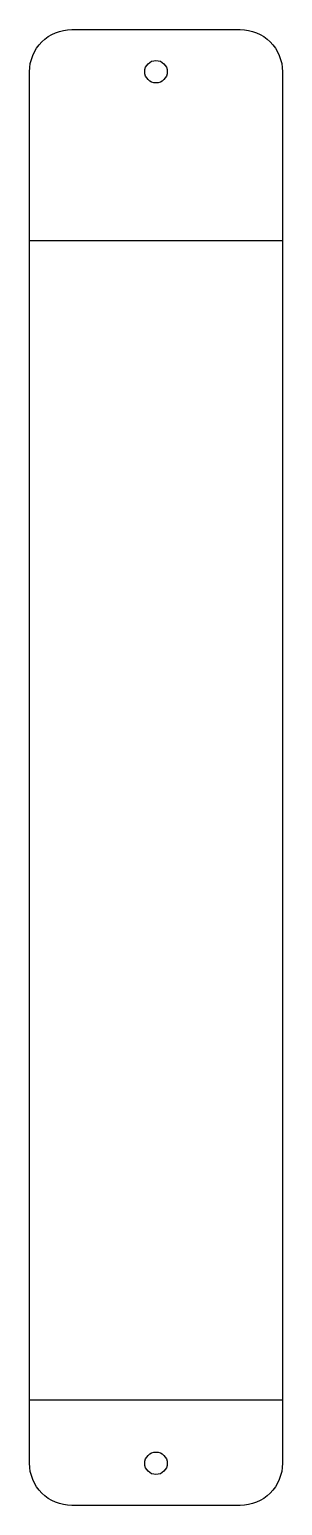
# Model space of a CAD drawing. Header units: millimetres. Extents: x 0 to 36, y -15 to 195.
import ezdxf

# ---------------------------------------------------------------- set-up
doc = ezdxf.new("R2010")
doc.units = ezdxf.units.MM
doc.layers.add('HUB USB', color=5, linetype='Continuous')
doc.layers.add('Support', color=6, linetype='Continuous')

msp = doc.modelspace()

# ---------------------------------------------------------------- linework, layer by layer
at = {"layer": 'HUB USB'}
msp.add_lwpolyline([(36, 165), (36, 0), (0, 0), (0, 165)], close=True, dxfattribs=at)
at = {"layer": 'Support'}
msp.add_lwpolyline([(36, 189), (36, -9, -0.414214), (30, -15), (6, -15, -0.414214), (0, -9), (0, 189, -0.414214), (6, 195), (30, 195, -0.414214)], format="xyb", close=True, dxfattribs=at)
at = {"layer": 'Support', "color": 4}
for centre in [(18, 189), (18, -9)]:
    msp.add_circle(centre, 1.6, dxfattribs=at)

doc.saveas('drawing.dxf')
